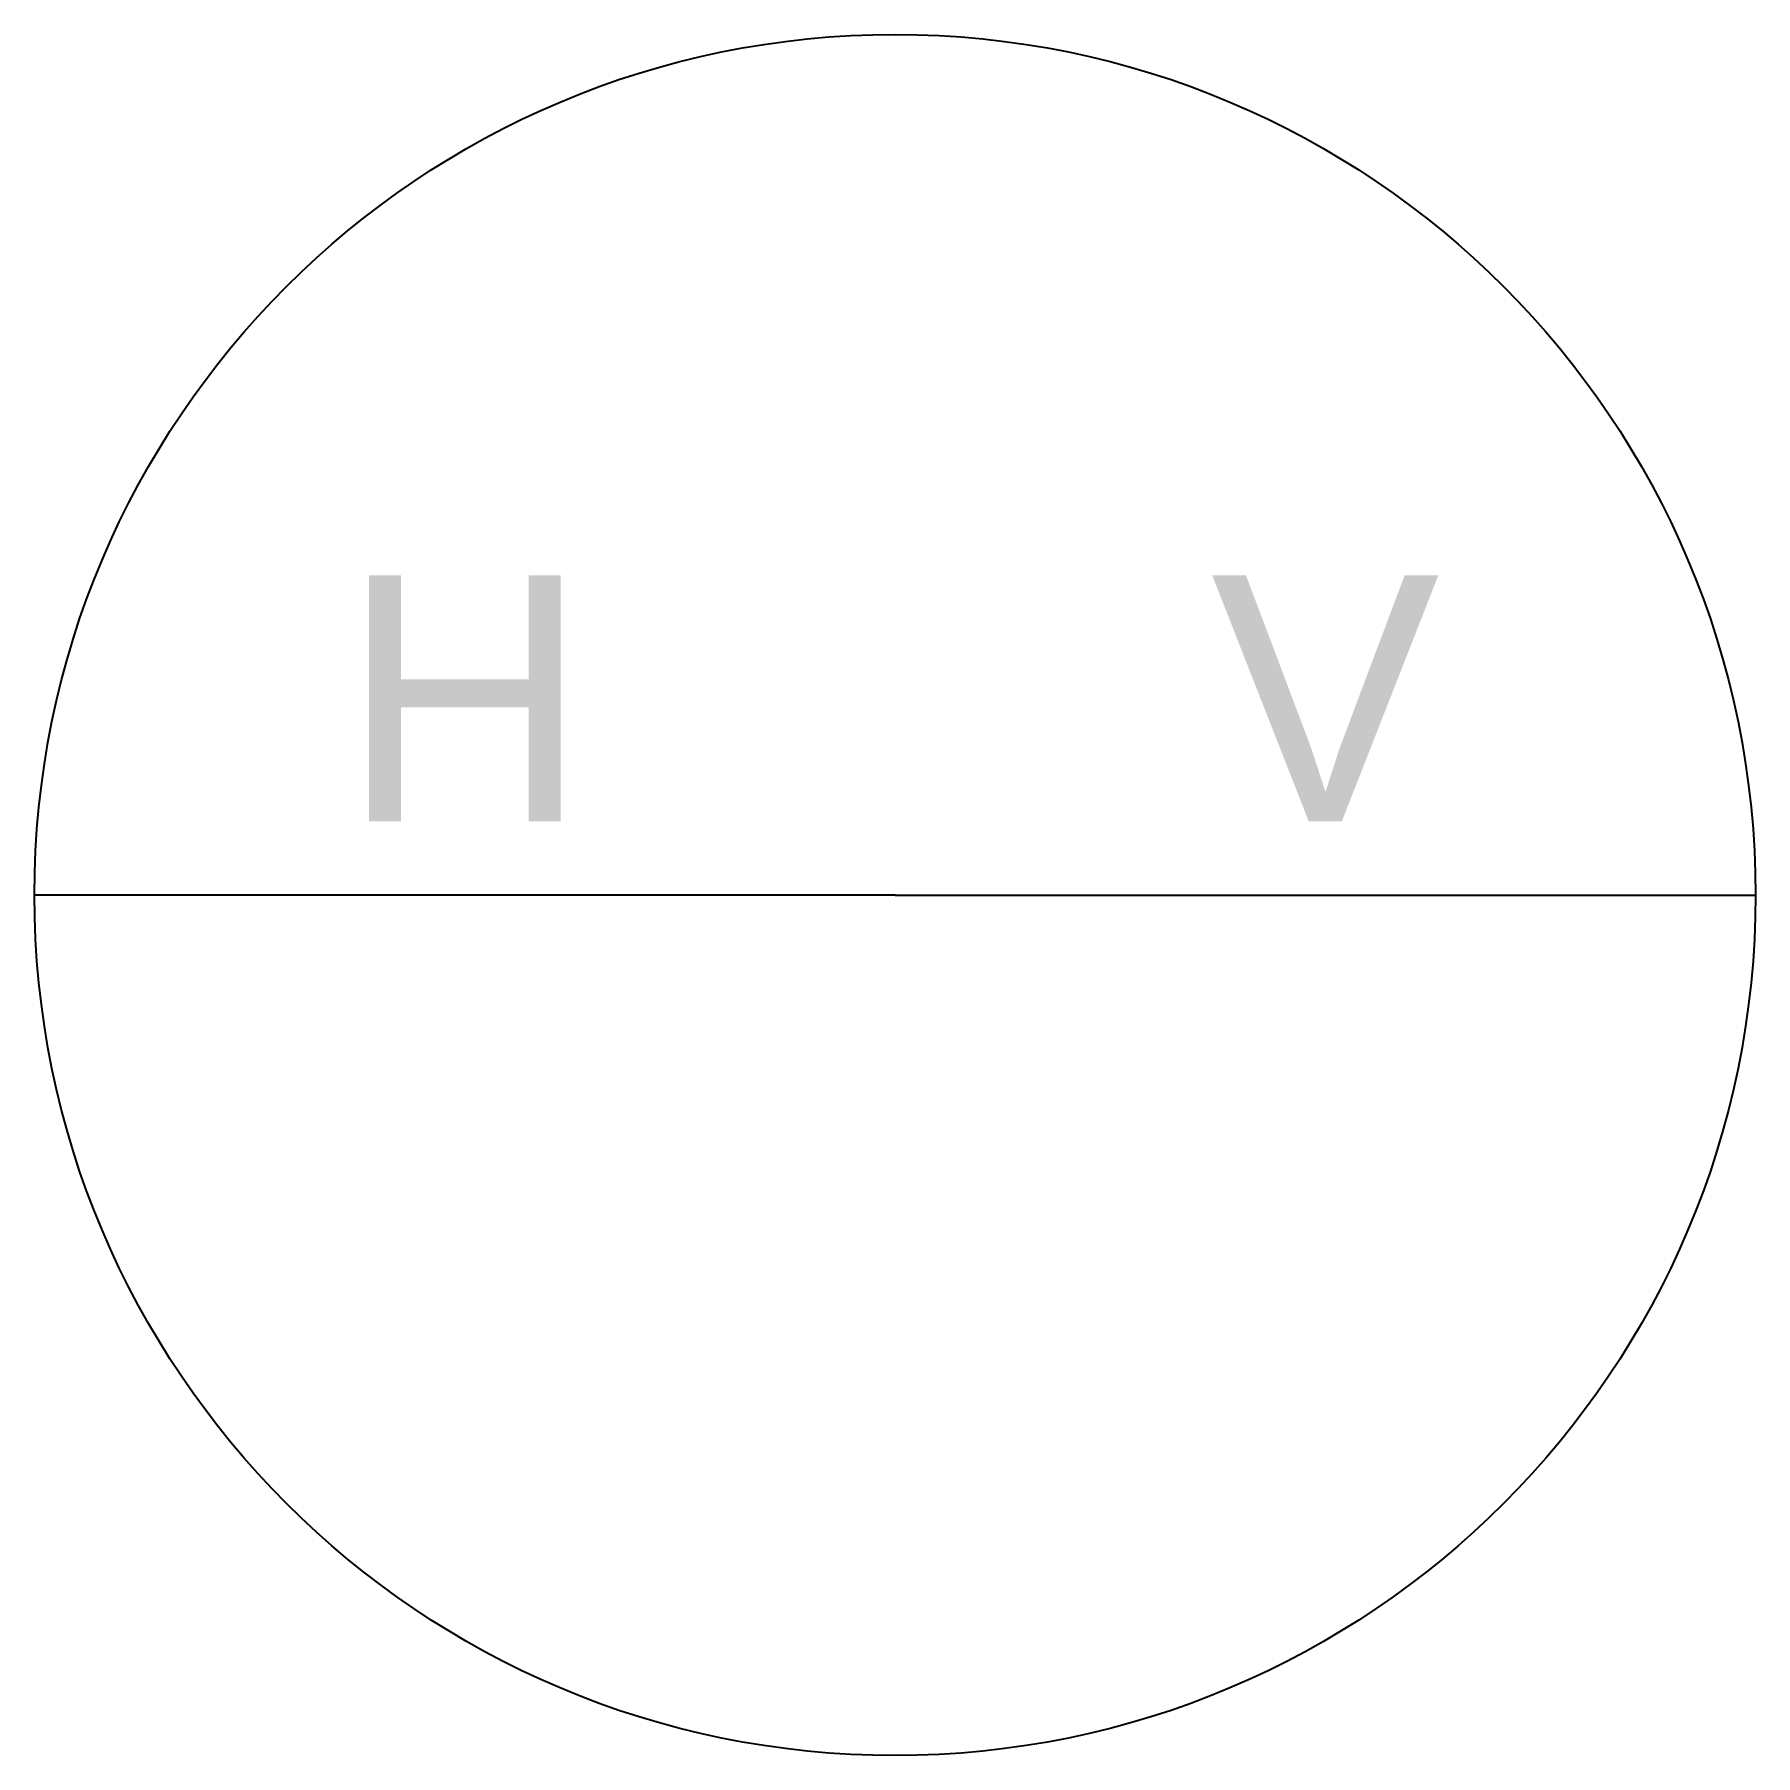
# Model space of a CAD drawing. Extents: x -3.5 to 3.5, y -3.5 to 3.5.
import ezdxf
from ezdxf.enums import TextEntityAlignment as Align

# ---------------------------------------------------------------- set-up
doc = ezdxf.new("R2010")
doc.units = 0
doc.header["$LTSCALE"] = 0.01
doc.header["$MEASUREMENT"] = 0
doc.layers.get('0').update_dxf_attribs({"lineweight": 20})
doc.styles.add('COA', font='arial.ttf')

msp = doc.modelspace()

# ---------------------------------------------------------------- linework, layer by layer
at = {"color": 0, "linetype": 'ByBlock', "lineweight": -2, "transparency": 16777216}
for points in [[(0, 0), (-3.5, 0)], [(0, 0), (3.5, 0)]]:
    msp.add_lwpolyline(points, dxfattribs=at)
msp.add_circle((0, 0), 3.5, dxfattribs=at)

# ---------------------------------------------------------------- texts
at = {"color": 0, "linetype": 'ByBlock', "lineweight": -2, "transparency": 16777216, "style": 'COA'}
for s, p in [('H', (-1.75, 0)), ('V', (1.75, 0))]:
    msp.add_text(s, height=1, dxfattribs=at).set_placement(p, align=Align.BOTTOM_CENTER)

doc.saveas('drawing.dxf')
